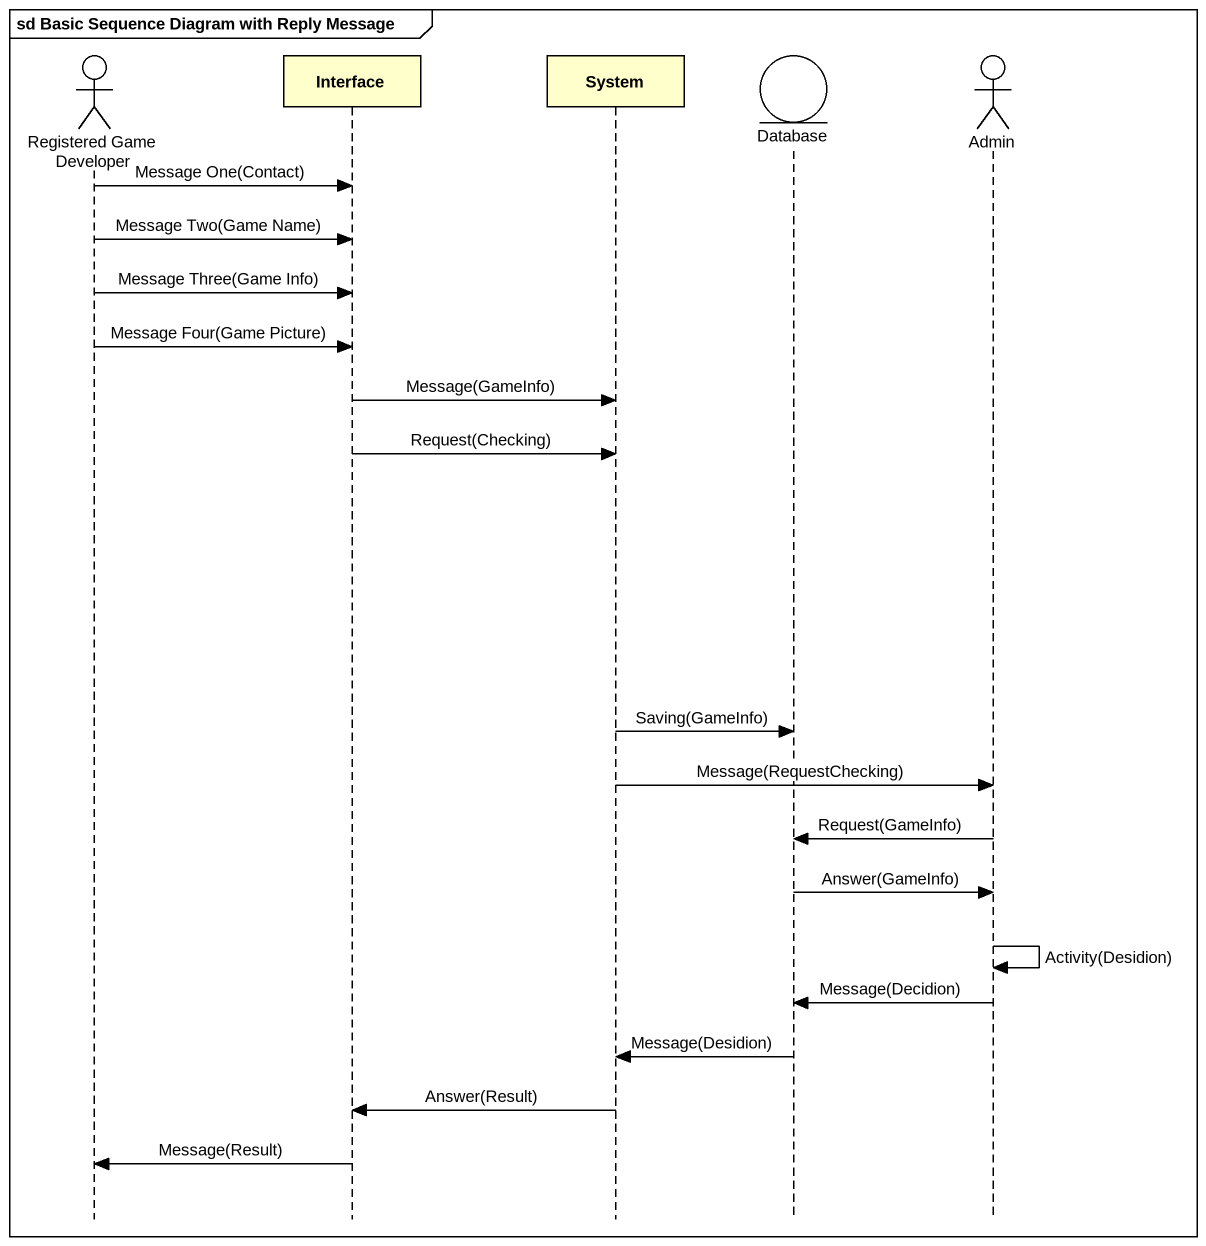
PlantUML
@startuml
mainframe sd Basic Sequence Diagram with Reply Message
hide footbox
actor "Registered Game Developer" as Registered_Game_Developer
participant "Interface" as Interface_
participant System
entity "Database" as Database_
actor Admin

Registered_Game_Developer -> Interface_ : Message One(Contact)
Registered_Game_Developer -> Interface_ : Message Two(Game Name)
Registered_Game_Developer -> Interface_ : Message Three(Game Info)
Registered_Game_Developer -> Interface_ : Message Four(Game Picture)
Interface_ -> System : Message(GameInfo)
Interface_ -> System : Request(Checking)
System -> Database_ : Saving(GameInfo)
System -> Admin : Message(RequestChecking)
Admin -> Database_ : Request(GameInfo)
Database_ -> Admin : Answer(GameInfo)
Admin -> Admin : Activity(Desidion)
Admin -> Database_ : Message(Decidion)
Database_ -> System : Message(Desidion)
System -> Interface_ : Answer(Result)
Interface_ -> Registered_Game_Developer : Message(Result)
@enduml
